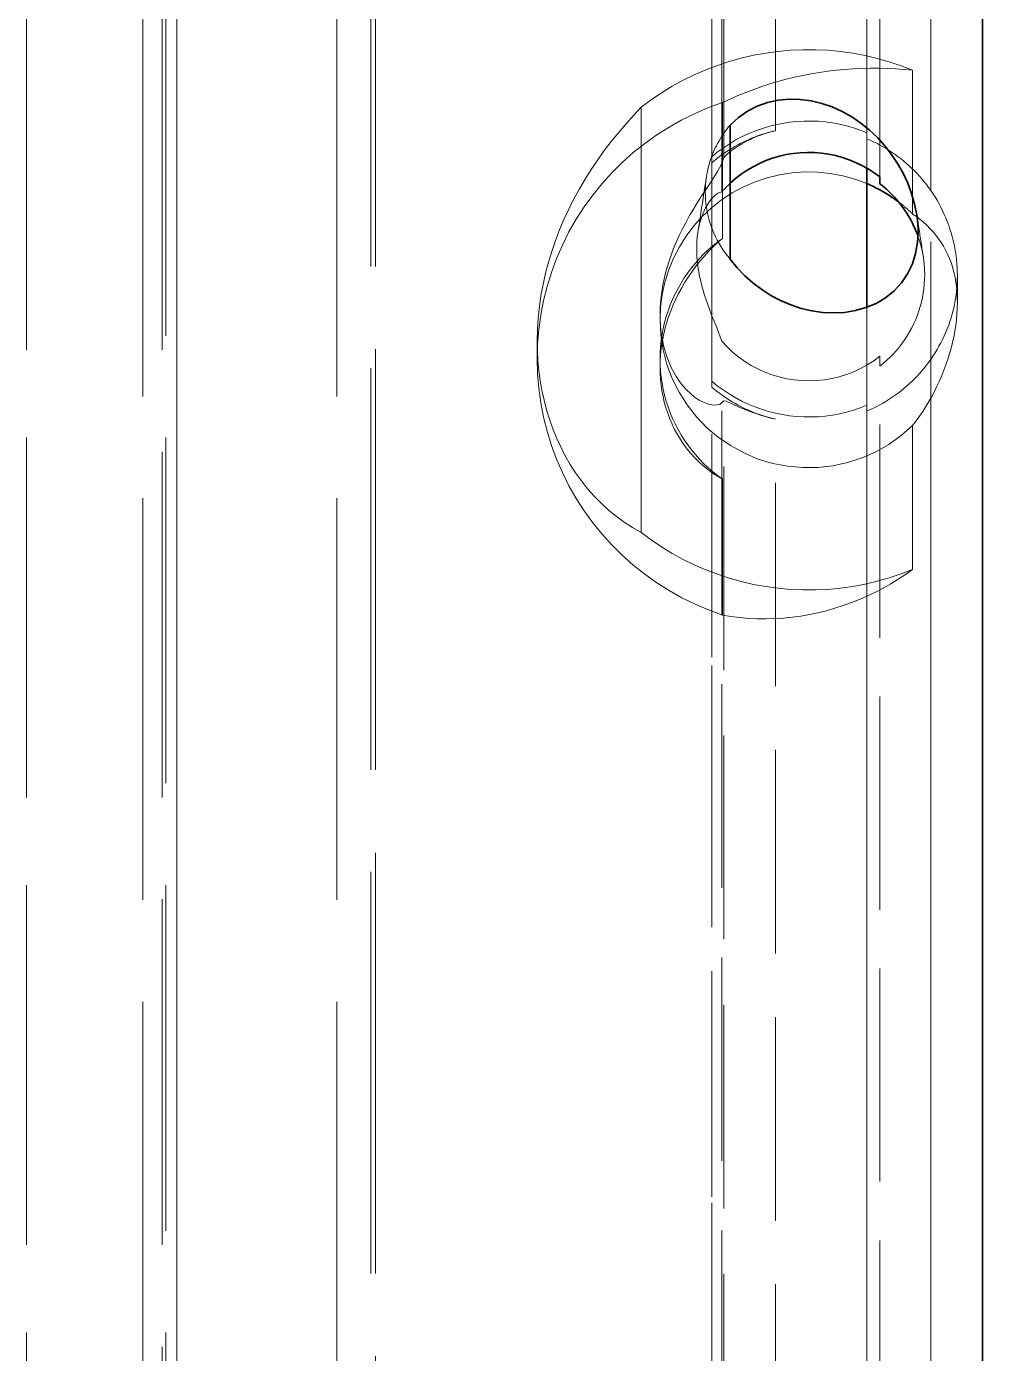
# Model space of a CAD drawing. Header units: millimetres. Extents: x 10 to 410, y 10 to 287.
# Drawn here: x 111.436 to 113.782, y 199.158 to 202.416 of the extents above; entities that cross this region are included whole.
import ezdxf

# ---------------------------------------------------------------- set-up
doc = ezdxf.new("R2010")
doc.units = ezdxf.units.MM
doc.linetypes.add('DASHED', pattern=[0.75, 0.5, -0.25])
doc.layers.add('HIDDEN', color=8, linetype='DASHED', lineweight=18)
doc.layers.add('VISIBLE', color=7, linetype='CONTINUOUS', lineweight=35)

msp = doc.modelspace()

# ---------------------------------------------------------------- linework, layer by layer
at = {"layer": 'HIDDEN'}
for points in [[(113.1468, 202.0934), (113.1468, 202.4238), (113.1468, 202.7543), (113.1468, 203.0848), (113.1468, 203.4152), (113.1468, 203.7457), (113.1468, 204.0762), (113.1468, 204.4066), (113.1468, 204.7371), (113.1468, 205.0676), (113.1468, 205.3981), (113.1468, 205.7285), (113.1468, 206.059), (113.1468, 206.3895), (113.1468, 206.7199), (113.1468, 207.0504), (113.1468, 207.3809), (113.1468, 207.7113), (113.1468, 208.0418), (113.1468, 208.3723), (113.1468, 208.7028), (113.1468, 209.0332), (113.1468, 209.3637), (113.1468, 209.6942)], [(113.6546, 202.0138), (113.6546, 202.3482), (113.6546, 202.6827), (113.6546, 203.0171), (113.6546, 203.3515), (113.6546, 203.6859), (113.6546, 204.0203), (113.6546, 204.3547), (113.6546, 204.6891), (113.6546, 205.0236), (113.6546, 205.358), (113.6546, 205.6924), (113.6546, 206.0268), (113.6546, 206.3612), (113.6546, 206.6956), (113.6546, 207.0301), (113.6546, 207.3645), (113.6546, 207.6989), (113.6546, 208.0333), (113.6546, 208.3677), (113.6546, 208.7021), (113.6546, 209.0366), (113.6546, 209.371), (113.6546, 209.7054)], [(113.6546, 174.9492), (113.6546, 176.4603), (113.6546, 177.9715), (113.6546, 179.4826), (113.6546, 180.9937), (113.6546, 182.5049), (113.6546, 184.016), (113.6546, 185.5272), (113.6546, 187.0383), (113.6546, 188.5494), (113.6546, 190.0606), (113.6546, 191.5717), (113.6546, 193.0829), (113.6546, 194.594), (113.6546, 196.1051), (113.6546, 197.6163), (113.6546, 199.1274), (113.6546, 200.6386), (113.6546, 202.1497), (113.6546, 203.6608), (113.6546, 205.172), (113.6546, 206.6831), (113.6546, 208.1942), (113.6546, 209.7054)], [(113.7815, 174.9604), (113.7815, 176.4706), (113.7815, 177.9807), (113.7815, 179.4908), (113.7815, 181.001), (113.7815, 182.5111), (113.7815, 184.0212), (113.7815, 185.5314), (113.7815, 187.0415), (113.7815, 188.5516), (113.7815, 190.0617), (113.7815, 191.5719), (113.7815, 193.082), (113.7815, 194.5921), (113.7815, 196.1023), (113.7815, 197.6124), (113.7815, 199.1225), (113.7815, 200.6326), (113.7815, 202.1428), (113.7815, 203.6529), (113.7815, 205.163), (113.7815, 206.6732), (113.7815, 208.1833), (113.7815, 209.6934)], [(113.1421, 202.01), (113.1421, 202.2562), (113.1421, 202.5023), (113.1421, 202.7485), (113.1421, 202.9947), (113.1421, 203.2408), (113.1421, 203.487), (113.1421, 203.7332), (113.1421, 203.9794), (113.1421, 204.2255), (113.1421, 204.4717), (113.1421, 204.7179), (113.1421, 204.964), (113.1421, 205.2102), (113.1421, 205.4564), (113.1421, 205.7026), (113.1421, 205.9487), (113.1421, 206.1949), (113.1421, 206.4411), (113.1421, 206.6872), (113.1421, 206.9334), (113.1421, 207.1796), (113.1421, 207.4258), (113.1421, 207.6719)], [(113.5297, 202.0467), (113.5297, 202.2912), (113.5297, 202.5358), (113.5297, 202.7804), (113.5297, 203.025), (113.5297, 203.2695), (113.5297, 203.5141), (113.5297, 203.7587), (113.5297, 204.0033), (113.5297, 204.2479), (113.5297, 204.4924), (113.5297, 204.737), (113.5297, 204.9816), (113.5297, 205.2262), (113.5297, 205.4707), (113.5297, 205.7153), (113.5297, 205.9599), (113.5297, 206.2045), (113.5297, 206.449), (113.5297, 206.6936), (113.5297, 206.9382), (113.5297, 207.1828), (113.5297, 207.4274), (113.5297, 207.6719)], [(113.5297, 202.0302), (113.5297, 202.2746), (113.5297, 202.519), (113.5297, 202.7635), (113.5297, 203.0079), (113.5297, 203.2523), (113.5297, 203.4967), (113.5297, 203.7411), (113.5297, 203.9855), (113.5297, 204.2299), (113.5297, 204.4743), (113.5297, 204.7187), (113.5297, 204.9631), (113.5297, 205.2075), (113.5297, 205.4519), (113.5297, 205.6963), (113.5297, 205.9408), (113.5297, 206.1852), (113.5297, 206.4296), (113.5297, 206.674), (113.5297, 206.9184), (113.5297, 207.1628), (113.5297, 207.4072), (113.5297, 207.6516)], [(113.1172, 177.1769), (113.1172, 178.4957), (113.1172, 179.8145), (113.1172, 181.1333), (113.1172, 182.4522), (113.1172, 183.771), (113.1172, 185.0898), (113.1172, 186.4086), (113.1172, 187.7274), (113.1172, 189.0462), (113.1172, 190.365), (113.1172, 191.6838), (113.1172, 193.0027), (113.1172, 194.3215), (113.1172, 195.6403), (113.1172, 196.9591), (113.1172, 198.2779), (113.1172, 199.5967), (113.1172, 200.9155), (113.1172, 202.2343), (113.1172, 203.5532), (113.1172, 204.872), (113.1172, 206.1908), (113.1172, 207.5096)], [(113.1172, 202.0817), (113.1172, 202.317), (113.1172, 202.5523), (113.1172, 202.7876), (113.1172, 203.0229), (113.1172, 203.2582), (113.1172, 203.4935), (113.1172, 203.7288), (113.1172, 203.9641), (113.1172, 204.1994), (113.1172, 204.4347), (113.1172, 204.67), (113.1172, 204.9053), (113.1172, 205.1406), (113.1172, 205.3759), (113.1172, 205.6112), (113.1172, 205.8465), (113.1172, 206.0818), (113.1172, 206.3171), (113.1172, 206.5524), (113.1172, 206.7877), (113.1172, 207.023), (113.1172, 207.2583), (113.1172, 207.4936)], [(113.2737, 202.1604), (113.2737, 202.3923), (113.2737, 202.6242), (113.2737, 202.8561), (113.2737, 203.088), (113.2737, 203.3198), (113.2737, 203.5517), (113.2737, 203.7836), (113.2737, 204.0155), (113.2737, 204.2473), (113.2737, 204.4792), (113.2737, 204.7111), (113.2737, 204.943), (113.2737, 205.1749), (113.2737, 205.4067), (113.2737, 205.6386), (113.2737, 205.8705), (113.2737, 206.1024), (113.2737, 206.3342), (113.2737, 206.5661), (113.2737, 206.798), (113.2737, 207.0299), (113.2737, 207.2618), (113.2737, 207.4936)], [(113.4979, 202.0683), (113.4979, 202.3049), (113.4979, 202.5414), (113.4979, 202.778), (113.4979, 203.0146), (113.4979, 203.2512), (113.4979, 203.4877), (113.4979, 203.7243), (113.4979, 203.9609), (113.4979, 204.1975), (113.4979, 204.4341), (113.4979, 204.6706), (113.4979, 204.9072), (113.4979, 205.1438), (113.4979, 205.3804), (113.4979, 205.617), (113.4979, 205.8535), (113.4979, 206.0901), (113.4979, 206.3267), (113.4979, 206.5633), (113.4979, 206.7999), (113.4979, 207.0364), (113.4979, 207.273), (113.4979, 207.5096)], [(113.4979, 202.1406), (113.4979, 202.3734), (113.4979, 202.6061), (113.4979, 202.8389), (113.4979, 203.0716), (113.4979, 203.3043), (113.4979, 203.5371), (113.4979, 203.7698), (113.4979, 204.0025), (113.4979, 204.2353), (113.4979, 204.468), (113.4979, 204.7008), (113.4979, 204.9335), (113.4979, 205.1662), (113.4979, 205.399), (113.4979, 205.6317), (113.4979, 205.8645), (113.4979, 206.0972), (113.4979, 206.3299), (113.4979, 206.5627), (113.4979, 206.7954), (113.4979, 207.0282), (113.4979, 207.2609), (113.4979, 207.4936)], [(112.2922, 176.396), (112.2922, 177.6323), (112.2922, 178.8687), (112.2922, 180.1051), (112.2922, 181.3415), (112.2922, 182.5779), (112.2922, 183.8143), (112.2922, 185.0507), (112.2922, 186.287), (112.2922, 187.5234), (112.2922, 188.7598), (112.2922, 189.9962), (112.2922, 191.2326), (112.2922, 192.469), (112.2922, 193.7054), (112.2922, 194.9418), (112.2922, 196.1781), (112.2922, 197.4145), (112.2922, 198.6509), (112.2922, 199.8873), (112.2922, 201.1237), (112.2922, 202.3601), (112.2922, 203.5965), (112.2922, 204.8328)], [(111.8042, 204.7864), (111.8042, 204.4997), (111.8042, 204.213), (111.8042, 203.9263), (111.8042, 203.6396), (111.8042, 203.3529), (111.8042, 203.0662), (111.8042, 202.7795), (111.8042, 202.4928), (111.8042, 202.2061), (111.8042, 201.9194), (111.8042, 201.6327), (111.8042, 201.346), (111.8042, 201.0593), (111.8042, 200.7726), (111.8042, 200.4859), (111.8042, 200.1992), (111.8042, 199.9125), (111.8042, 199.6258), (111.8042, 199.3391), (111.8042, 199.0524), (111.8042, 198.7657), (111.8042, 198.479), (111.8042, 198.1923)], [(112.2801, 176.3495), (112.2801, 177.5859), (112.2801, 178.8223), (112.2801, 180.0587), (112.2801, 181.295), (112.2801, 182.5314), (112.2801, 183.7678), (112.2801, 185.0042), (112.2801, 186.2406), (112.2801, 187.477), (112.2801, 188.7134), (112.2801, 189.9498), (112.2801, 191.1861), (112.2801, 192.4225), (112.2801, 193.6589), (112.2801, 194.8953), (112.2801, 196.1317), (112.2801, 197.3681), (112.2801, 198.6045), (112.2801, 199.8408), (112.2801, 201.0772), (112.2801, 202.3136), (112.2801, 203.55), (112.2801, 204.7864)], [(112.2922, 176.3495), (112.2922, 177.5859), (112.2922, 178.8223), (112.2922, 180.0587), (112.2922, 181.295), (112.2922, 182.5314), (112.2922, 183.7678), (112.2922, 185.0042), (112.2922, 186.2406), (112.2922, 187.477), (112.2922, 188.7134), (112.2922, 189.9498), (112.2922, 191.1861), (112.2922, 192.4225), (112.2922, 193.6589), (112.2922, 194.8953), (112.2922, 196.1317), (112.2922, 197.3681), (112.2922, 198.6045), (112.2922, 199.8408), (112.2922, 201.0772), (112.2922, 202.3136), (112.2922, 203.55), (112.2922, 204.7864)], [(111.7211, 176.0301), (111.7211, 177.2665), (111.7211, 178.5029), (111.7211, 179.7393), (111.7211, 180.9757), (111.7211, 182.2121), (111.7211, 183.4485), (111.7211, 184.6848), (111.7211, 185.9212), (111.7211, 187.1576), (111.7211, 188.394), (111.7211, 189.6304), (111.7211, 190.8668), (111.7211, 192.1032), (111.7211, 193.3396), (111.7211, 194.5759), (111.7211, 195.8123), (111.7211, 197.0487), (111.7211, 198.2851), (111.7211, 199.5215), (111.7211, 200.7579), (111.7211, 201.9943), (111.7211, 203.2306), (111.7211, 204.467)], [(112.197, 176.0301), (112.197, 177.2665), (112.197, 178.5029), (112.197, 179.7393), (112.197, 180.9757), (112.197, 182.2121), (112.197, 183.4485), (112.197, 184.6848), (112.197, 185.9212), (112.197, 187.1576), (112.197, 188.394), (112.197, 189.6304), (112.197, 190.8668), (112.197, 192.1032), (112.197, 193.3396), (112.197, 194.5759), (112.197, 195.8123), (112.197, 197.0487), (112.197, 198.2851), (112.197, 199.5215), (112.197, 200.7579), (112.197, 201.9943), (112.197, 203.2306), (112.197, 204.467)], [(111.4355, 177.8277), (111.4355, 178.9267), (111.4355, 180.0257), (111.4355, 181.1247), (111.4355, 182.2238), (111.4355, 183.3228), (111.4355, 184.4218), (111.4355, 185.5208), (111.4355, 186.6198), (111.4355, 187.7188), (111.4355, 188.8178), (111.4355, 189.9168), (111.4355, 191.0158), (111.4355, 192.1148), (111.4355, 193.2139), (111.4355, 194.3129), (111.4355, 195.4119), (111.4355, 196.5109), (111.4355, 197.6099), (111.4355, 198.7089), (111.4355, 199.8079), (111.4355, 200.9069), (111.4355, 202.0059), (111.4355, 203.105)], [(111.7777, 177.8277), (111.7777, 178.9267), (111.7777, 180.0257), (111.7777, 181.1247), (111.7777, 182.2238), (111.7777, 183.3228), (111.7777, 184.4218), (111.7777, 185.5208), (111.7777, 186.6198), (111.7777, 187.7188), (111.7777, 188.8178), (111.7777, 189.9168), (111.7777, 191.0158), (111.7777, 192.1148), (111.7777, 193.2139), (111.7777, 194.3129), (111.7777, 195.4119), (111.7777, 196.5109), (111.7777, 197.6099), (111.7777, 198.7089), (111.7777, 199.8079), (111.7777, 200.9069), (111.7777, 202.0059), (111.7777, 203.105)], [(111.4355, 177.7929), (111.4355, 178.8919), (111.4355, 179.9909), (111.4355, 181.0899), (111.4355, 182.1889), (111.4355, 183.2879), (111.4355, 184.3869), (111.4355, 185.4859), (111.4355, 186.585), (111.4355, 187.684), (111.4355, 188.783), (111.4355, 189.882), (111.4355, 190.981), (111.4355, 192.08), (111.4355, 193.179), (111.4355, 194.278), (111.4355, 195.377), (111.4355, 196.476), (111.4355, 197.5751), (111.4355, 198.6741), (111.4355, 199.7731), (111.4355, 200.8721), (111.4355, 201.9711), (111.4355, 203.0701)], [(111.7687, 177.7929), (111.7687, 178.8919), (111.7687, 179.9909), (111.7687, 181.0899), (111.7687, 182.1889), (111.7687, 183.2879), (111.7687, 184.3869), (111.7687, 185.4859), (111.7687, 186.585), (111.7687, 187.684), (111.7687, 188.783), (111.7687, 189.882), (111.7687, 190.981), (111.7687, 192.08), (111.7687, 193.179), (111.7687, 194.278), (111.7687, 195.377), (111.7687, 196.476), (111.7687, 197.5751), (111.7687, 198.6741), (111.7687, 199.7731), (111.7687, 200.8721), (111.7687, 201.9711), (111.7687, 203.0701)], [(112.944, 202.218), (112.9685, 202.2363), (112.9939, 202.2535), (113.0201, 202.2694), (113.0469, 202.2842), (113.0744, 202.2977), (113.1025, 202.3099), (113.1311, 202.3208), (113.1602, 202.3304), (113.1897, 202.3387), (113.2196, 202.3456), (113.2497, 202.3511), (113.2801, 202.3552), (113.3106, 202.358), (113.3412, 202.3593), (113.3718, 202.3592), (113.4024, 202.3578), (113.4329, 202.3549), (113.4633, 202.3507), (113.4934, 202.345), (113.5232, 202.338), (113.5527, 202.3296), (113.5817, 202.3199), (113.6103, 202.3089)], [(113.1433, 202.2292), (113.1622, 202.238), (113.1813, 202.2464), (113.2006, 202.2543), (113.2201, 202.2617), (113.2398, 202.2686), (113.2596, 202.2751), (113.2796, 202.2811), (113.2998, 202.2865), (113.32, 202.2915), (113.3404, 202.296), (113.3609, 202.3), (113.3815, 202.3035), (113.4021, 202.3065), (113.4228, 202.3089), (113.4436, 202.3109), (113.4644, 202.3124), (113.4853, 202.3133), (113.5061, 202.3138), (113.527, 202.3137), (113.5479, 202.3132), (113.5687, 202.3122), (113.5895, 202.3108), (113.6103, 202.3089)], [(113.6103, 201.9557), (113.6103, 201.971), (113.6103, 201.9864), (113.6103, 202.0017), (113.6103, 202.0171), (113.6103, 202.0325), (113.6103, 202.0478), (113.6103, 202.0632), (113.6103, 202.0785), (113.6103, 202.0939), (113.6103, 202.1092), (113.6103, 202.1246), (113.6103, 202.14), (113.6103, 202.1553), (113.6103, 202.1707), (113.6103, 202.186), (113.6103, 202.2014), (113.6103, 202.2167), (113.6103, 202.2321), (113.6103, 202.2475), (113.6103, 202.2628), (113.6103, 202.2782), (113.6103, 202.2935), (113.6103, 202.3089)], [(112.6888, 201.6001), (112.6898, 201.6361), (112.6928, 201.672), (112.6977, 201.7077), (112.7045, 201.7431), (112.7132, 201.778), (112.7239, 201.8125), (112.7364, 201.8463), (112.7507, 201.8793), (112.7668, 201.9116), (112.7846, 201.9429), (112.8041, 201.9732), (112.8253, 202.0024), (112.8479, 202.0304), (112.8721, 202.0571), (112.8977, 202.0825), (112.9246, 202.1065), (112.9527, 202.129), (112.9821, 202.1499), (113.0125, 202.1692), (113.0439, 202.1868), (113.0763, 202.2027), (113.1094, 202.2169), (113.1433, 202.2292)], [(112.6888, 201.6439), (112.6894, 201.6719), (112.6912, 201.6998), (112.6941, 201.7277), (112.6981, 201.7554), (112.7031, 201.7829), (112.7092, 201.8103), (112.7164, 201.8373), (112.7245, 201.8641), (112.7336, 201.8906), (112.7436, 201.9168), (112.7545, 201.9426), (112.7663, 201.968), (112.7789, 201.9929), (112.7924, 202.0175), (112.8066, 202.0417), (112.8215, 202.0653), (112.8372, 202.0886), (112.8535, 202.1113), (112.8704, 202.1336), (112.888, 202.1554), (112.9061, 202.1767), (112.9248, 202.1976), (112.944, 202.218)], [(112.944, 201.1738), (112.944, 201.2192), (112.944, 201.2646), (112.944, 201.31), (112.944, 201.3554), (112.944, 201.4008), (112.944, 201.4462), (112.944, 201.4916), (112.944, 201.537), (112.944, 201.5824), (112.944, 201.6278), (112.944, 201.6732), (112.944, 201.7186), (112.944, 201.764), (112.944, 201.8094), (112.944, 201.8548), (112.944, 201.9002), (112.944, 201.9456), (112.944, 201.991), (112.944, 202.0364), (112.944, 202.0818), (112.944, 202.1272), (112.944, 202.1726), (112.944, 202.218)], [(113.1433, 201.8959), (113.1433, 201.9104), (113.1433, 201.9249), (113.1433, 201.9394), (113.1433, 201.9539), (113.1433, 201.9684), (113.1433, 201.9829), (113.1433, 201.9974), (113.1433, 202.0118), (113.1433, 202.0263), (113.1433, 202.0408), (113.1433, 202.0553), (113.1433, 202.0698), (113.1433, 202.0843), (113.1433, 202.0988), (113.1433, 202.1133), (113.1433, 202.1278), (113.1433, 202.1423), (113.1433, 202.1567), (113.1433, 202.1712), (113.1433, 202.1857), (113.1433, 202.2002), (113.1433, 202.2147), (113.1433, 202.2292)], [(113.1172, 202.0962), (113.1308, 202.1074), (113.145, 202.1178), (113.1597, 202.1276), (113.1749, 202.1367), (113.1904, 202.145), (113.2064, 202.1525), (113.2226, 202.1593), (113.2392, 202.1653), (113.2561, 202.1705), (113.2732, 202.1748), (113.2905, 202.1784), (113.3079, 202.1811), (113.3254, 202.1829), (113.3431, 202.1839), (113.3607, 202.1841), (113.3783, 202.1834), (113.3959, 202.1819), (113.4134, 202.1795), (113.4307, 202.1763), (113.4479, 202.1722), (113.4648, 202.1673), (113.4815, 202.1616), (113.4979, 202.1552)], [(113.1042, 202.0477), (113.1052, 202.0537), (113.1064, 202.0598), (113.1077, 202.0658), (113.1091, 202.0717), (113.1107, 202.0777), (113.1124, 202.0836), (113.1143, 202.0894), (113.1163, 202.0952), (113.1185, 202.101), (113.1208, 202.1067), (113.1232, 202.1123), (113.1258, 202.1179), (113.1285, 202.1234), (113.1314, 202.1288), (113.1344, 202.1342), (113.1375, 202.1395), (113.1407, 202.1447), (113.144, 202.1499), (113.1475, 202.1549), (113.1511, 202.1599), (113.1549, 202.1648), (113.1587, 202.1696), (113.1627, 202.1743)], [(113.1172, 202.0817), (113.1231, 202.0866), (113.1291, 202.0915), (113.1352, 202.0962), (113.1414, 202.1007), (113.1477, 202.1051), (113.154, 202.1094), (113.1605, 202.1136), (113.1671, 202.1176), (113.1737, 202.1215), (113.1804, 202.1252), (113.1872, 202.1288), (113.1941, 202.1323), (113.201, 202.1356), (113.208, 202.1388), (113.2151, 202.1418), (113.2223, 202.1447), (113.2295, 202.1474), (113.2367, 202.1499), (113.244, 202.1523), (113.2514, 202.1546), (113.2588, 202.1567), (113.2662, 202.1587), (113.2737, 202.1604)], [(113.2737, 202.1604), (113.2675, 202.159), (113.2614, 202.1574), (113.2553, 202.1556), (113.2493, 202.1538), (113.2433, 202.1518), (113.2373, 202.1496), (113.2314, 202.1474), (113.2255, 202.145), (113.2197, 202.1425), (113.2139, 202.1399), (113.2082, 202.1372), (113.2025, 202.1343), (113.197, 202.1313), (113.1914, 202.1282), (113.186, 202.125), (113.1806, 202.1216), (113.1753, 202.1181), (113.1701, 202.1145), (113.165, 202.1108), (113.16, 202.1069), (113.1552, 202.1028), (113.1506, 202.0984), (113.1468, 202.0934)], [(113.4979, 202.1552), (113.4979, 202.1545), (113.4979, 202.1539), (113.4979, 202.1533), (113.4979, 202.1526), (113.4979, 202.152), (113.4979, 202.1514), (113.4979, 202.1507), (113.4979, 202.1501), (113.4979, 202.1495), (113.4979, 202.1488), (113.4979, 202.1482), (113.4979, 202.1476), (113.4979, 202.1469), (113.4979, 202.1463), (113.4979, 202.1457), (113.4979, 202.1451), (113.4979, 202.1444), (113.4979, 202.1438), (113.4979, 202.1432), (113.4979, 202.1425), (113.4979, 202.1419), (113.4979, 202.1413), (113.4979, 202.1406)], [(113.4979, 201.4864), (113.4979, 201.5155), (113.4979, 201.5445), (113.4979, 201.5736), (113.4979, 201.6027), (113.4979, 201.6318), (113.4979, 201.6608), (113.4979, 201.6899), (113.4979, 201.719), (113.4979, 201.7481), (113.4979, 201.7772), (113.4979, 201.8062), (113.4979, 201.8353), (113.4979, 201.8644), (113.4979, 201.8935), (113.4979, 201.9225), (113.4979, 201.9516), (113.4979, 201.9807), (113.4979, 202.0098), (113.4979, 202.0388), (113.4979, 202.0679), (113.4979, 202.097), (113.4979, 202.1261), (113.4979, 202.1552)], [(113.4979, 202.1406), (113.5061, 202.1371), (113.5141, 202.1333), (113.5221, 202.1294), (113.5299, 202.1252), (113.5377, 202.1209), (113.5453, 202.1164), (113.5528, 202.1117), (113.5603, 202.1068), (113.5676, 202.1017), (113.5747, 202.0965), (113.5818, 202.091), (113.5887, 202.0855), (113.5954, 202.0797), (113.6021, 202.0738), (113.6085, 202.0677), (113.6149, 202.0615), (113.621, 202.0551), (113.6271, 202.0486), (113.6329, 202.0419), (113.6386, 202.0351), (113.6441, 202.0281), (113.6495, 202.021), (113.6546, 202.0138)], [(112.9903, 201.7088), (112.9907, 201.7272), (112.9921, 201.7454), (112.9943, 201.7636), (112.9972, 201.7817), (113.001, 201.7996), (113.0055, 201.8174), (113.0107, 201.835), (113.0165, 201.8523), (113.0229, 201.8695), (113.0299, 201.8864), (113.0375, 201.9031), (113.0455, 201.9196), (113.054, 201.9358), (113.0629, 201.9518), (113.0722, 201.9676), (113.0818, 201.9832), (113.0916, 201.9987), (113.1016, 202.014), (113.1117, 202.0293), (113.1216, 202.0447), (113.1312, 202.0603), (113.14, 202.0764), (113.1468, 202.0934)], [(113.1172, 202.0962), (113.1172, 202.0956), (113.1172, 202.095), (113.1172, 202.0943), (113.1172, 202.0937), (113.1172, 202.0931), (113.1172, 202.0924), (113.1172, 202.0918), (113.1172, 202.0912), (113.1172, 202.0905), (113.1172, 202.0899), (113.1172, 202.0893), (113.1172, 202.0886), (113.1172, 202.088), (113.1172, 202.0874), (113.1172, 202.0868), (113.1172, 202.0861), (113.1172, 202.0855), (113.1172, 202.0849), (113.1172, 202.0842), (113.1172, 202.0836), (113.1172, 202.083), (113.1172, 202.0823), (113.1172, 202.0817)], [(113.1172, 201.5453), (113.1172, 201.5693), (113.1172, 201.5932), (113.1172, 201.6172), (113.1172, 201.6411), (113.1172, 201.6651), (113.1172, 201.689), (113.1172, 201.713), (113.1172, 201.7369), (113.1172, 201.7609), (113.1172, 201.7848), (113.1172, 201.8088), (113.1172, 201.8327), (113.1172, 201.8567), (113.1172, 201.8806), (113.1172, 201.9046), (113.1172, 201.9286), (113.1172, 201.9525), (113.1172, 201.9765), (113.1172, 202.0004), (113.1172, 202.0244), (113.1172, 202.0483), (113.1172, 202.0723), (113.1172, 202.0962)], [(112.9903, 201.6959), (112.9916, 201.7271), (112.9956, 201.7581), (113.0023, 201.7886), (113.0116, 201.8184), (113.0235, 201.8473), (113.0377, 201.8751), (113.0543, 201.9016), (113.0731, 201.9265), (113.094, 201.9497), (113.1168, 201.9711), (113.1414, 201.9904), (113.1675, 202.0075), (113.195, 202.0224), (113.2236, 202.0349), (113.2532, 202.0448), (113.2836, 202.0522), (113.3144, 202.057), (113.3456, 202.0592), (113.3768, 202.0586), (113.4079, 202.0555), (113.4386, 202.0497), (113.4687, 202.0413), (113.4979, 202.0303)], [(113.1042, 202.0477), (113.1033, 202.0417), (113.1024, 202.0358), (113.1015, 202.0298), (113.1006, 202.0238), (113.0996, 202.0179), (113.0987, 202.0119), (113.0978, 202.006), (113.0969, 202), (113.096, 201.9941), (113.0951, 201.9881), (113.0942, 201.9822), (113.0932, 201.9762), (113.0923, 201.9703), (113.0914, 201.9643), (113.0905, 201.9584), (113.0896, 201.9524), (113.0887, 201.9464), (113.0878, 201.9405), (113.0868, 201.9345), (113.0859, 201.9286), (113.085, 201.9226), (113.0841, 201.9167), (113.0832, 201.9107)], [(113.1627, 201.8447), (113.1566, 201.852), (113.1508, 201.8595), (113.1453, 201.8672), (113.1401, 201.8751), (113.1352, 201.8832), (113.1306, 201.8915), (113.1264, 201.9), (113.1224, 201.9086), (113.1188, 201.9173), (113.1155, 201.9262), (113.1125, 201.9352), (113.1099, 201.9443), (113.1076, 201.9535), (113.1057, 201.9628), (113.1041, 201.9721), (113.1029, 201.9815), (113.102, 201.991), (113.1015, 202.0004), (113.1013, 202.0099), (113.1015, 202.0194), (113.102, 202.0288), (113.103, 202.0383), (113.1042, 202.0477)], [(113.1421, 202.01), (113.143, 202.011), (113.1438, 202.0119), (113.1447, 202.0129), (113.1455, 202.0138), (113.1464, 202.0148), (113.1473, 202.0157), (113.1481, 202.0167), (113.149, 202.0176), (113.1499, 202.0186), (113.1508, 202.0195), (113.1517, 202.0204), (113.1526, 202.0214), (113.1535, 202.0223), (113.1544, 202.0232), (113.1553, 202.0241), (113.1562, 202.025), (113.1571, 202.0259), (113.158, 202.0268), (113.1589, 202.0277), (113.1599, 202.0286), (113.1608, 202.0295), (113.1617, 202.0304), (113.1627, 202.0313)], [(113.1421, 202.01), (113.137, 202.0089), (113.1323, 202.0066), (113.1279, 202.0037), (113.1239, 202.0003), (113.1201, 201.9966), (113.1166, 201.9927), (113.1133, 201.9886), (113.1102, 201.9843), (113.1073, 201.9799), (113.1046, 201.9754), (113.1021, 201.9708), (113.0997, 201.966), (113.0975, 201.9613), (113.0955, 201.9564), (113.0936, 201.9515), (113.0918, 201.9465), (113.0902, 201.9415), (113.0887, 201.9365), (113.0873, 201.9314), (113.0861, 201.9262), (113.085, 201.9211), (113.0841, 201.9159), (113.0832, 201.9107)], [(113.6546, 202.0138), (113.6601, 202.0058), (113.6653, 201.9977), (113.6703, 201.9894), (113.675, 201.9809), (113.6796, 201.9724), (113.6839, 201.9637), (113.6879, 201.9549), (113.6917, 201.946), (113.6953, 201.9371), (113.6987, 201.928), (113.7018, 201.9188), (113.7047, 201.9096), (113.7073, 201.9003), (113.7097, 201.8909), (113.7119, 201.8815), (113.7138, 201.872), (113.7154, 201.8624), (113.7168, 201.8529), (113.718, 201.8433), (113.7189, 201.8336), (113.7195, 201.824), (113.7199, 201.8143), (113.72, 201.8046)], [(113.5759, 201.9852), (113.5775, 201.9841), (113.579, 201.9829), (113.5806, 201.9816), (113.5822, 201.9804), (113.5837, 201.9792), (113.5852, 201.978), (113.5868, 201.9767), (113.5883, 201.9755), (113.5898, 201.9742), (113.5913, 201.9729), (113.5928, 201.9716), (113.5943, 201.9704), (113.5958, 201.9691), (113.5973, 201.9678), (113.5988, 201.9664), (113.6002, 201.9651), (113.6017, 201.9638), (113.6032, 201.9625), (113.6046, 201.9611), (113.606, 201.9598), (113.6075, 201.9584), (113.6089, 201.9571), (113.6103, 201.9557)], [(113.6103, 201.9557), (113.6194, 201.9494), (113.6282, 201.9427), (113.6367, 201.9357), (113.6448, 201.9283), (113.6527, 201.9205), (113.6601, 201.9124), (113.6672, 201.9039), (113.6738, 201.8951), (113.6801, 201.886), (113.6859, 201.8766), (113.6912, 201.867), (113.6961, 201.8571), (113.7004, 201.8469), (113.7044, 201.8366), (113.7078, 201.8261), (113.7108, 201.8155), (113.7134, 201.8048), (113.7155, 201.794), (113.7172, 201.7831), (113.7185, 201.7721), (113.7194, 201.7611), (113.7199, 201.7501), (113.72, 201.7391)], [(113.6205, 201.9538), (113.6212, 201.9492), (113.6219, 201.9447), (113.6226, 201.9401), (113.6233, 201.9356), (113.624, 201.931), (113.6247, 201.9265), (113.6254, 201.9219), (113.6261, 201.9174), (113.6268, 201.9128), (113.6275, 201.9083), (113.6282, 201.9037), (113.6289, 201.8992), (113.6296, 201.8946), (113.6303, 201.8901), (113.631, 201.8855), (113.6317, 201.881), (113.6324, 201.8764), (113.6331, 201.8719), (113.6338, 201.8673), (113.6345, 201.8628), (113.6352, 201.8582), (113.6359, 201.8537), (113.6366, 201.8491)], [(112.9903, 201.579), (112.9906, 201.5948), (112.9916, 201.6105), (112.9933, 201.6262), (112.9956, 201.6418), (112.9986, 201.6573), (113.0022, 201.6727), (113.0064, 201.6879), (113.0112, 201.7029), (113.0165, 201.7178), (113.0224, 201.7324), (113.0289, 201.7468), (113.0359, 201.7609), (113.0434, 201.7748), (113.0514, 201.7884), (113.0599, 201.8017), (113.0688, 201.8147), (113.0782, 201.8274), (113.0881, 201.8397), (113.0983, 201.8517), (113.109, 201.8633), (113.12, 201.8746), (113.1315, 201.8854), (113.1433, 201.8959)], [(112.9903, 201.6001), (112.9906, 201.6151), (112.9915, 201.6301), (112.9931, 201.6451), (112.9953, 201.66), (112.9981, 201.6748), (113.0015, 201.6894), (113.0055, 201.7039), (113.0101, 201.7182), (113.0153, 201.7324), (113.0211, 201.7462), (113.0274, 201.7599), (113.0344, 201.7732), (113.0418, 201.7863), (113.0498, 201.799), (113.0583, 201.8114), (113.0674, 201.8235), (113.0769, 201.8351), (113.0869, 201.8464), (113.0973, 201.8572), (113.1082, 201.8676), (113.1195, 201.8775), (113.1312, 201.887), (113.1433, 201.8959)], [(113.0832, 201.9107), (113.0817, 201.8987), (113.0807, 201.8867), (113.0803, 201.8747), (113.0804, 201.8626), (113.0809, 201.8505), (113.0819, 201.8385), (113.0834, 201.8265), (113.0852, 201.8146), (113.0875, 201.8027), (113.09, 201.791), (113.0929, 201.7792), (113.0961, 201.7676), (113.0996, 201.7561), (113.1034, 201.7446), (113.1073, 201.7332), (113.1115, 201.7219), (113.1158, 201.7106), (113.1202, 201.6994), (113.1247, 201.6882), (113.1293, 201.677), (113.1338, 201.6658), (113.1381, 201.6545), (113.1421, 201.6432)], [(113.6235, 201.901), (113.6242, 201.8988), (113.625, 201.8966), (113.6257, 201.8944), (113.6265, 201.8922), (113.6272, 201.8899), (113.6278, 201.8877), (113.6285, 201.8855), (113.6291, 201.8832), (113.6298, 201.881), (113.6304, 201.8787), (113.631, 201.8765), (113.6315, 201.8742), (113.6321, 201.872), (113.6326, 201.8697), (113.6331, 201.8674), (113.6336, 201.8652), (113.6341, 201.8629), (113.6346, 201.8606), (113.635, 201.8583), (113.6354, 201.856), (113.6358, 201.8537), (113.6362, 201.8514), (113.6366, 201.8491)], [(113.6366, 201.8491), (113.6368, 201.8473), (113.6371, 201.8454), (113.6374, 201.8436), (113.6376, 201.8417), (113.6378, 201.8399), (113.638, 201.838), (113.6383, 201.8361), (113.6384, 201.8343), (113.6386, 201.8324), (113.6388, 201.8305), (113.6389, 201.8287), (113.6391, 201.8268), (113.6392, 201.8249), (113.6393, 201.8231), (113.6394, 201.8212), (113.6395, 201.8193), (113.6396, 201.8175), (113.6397, 201.8156), (113.6397, 201.8137), (113.6398, 201.8119), (113.6398, 201.81), (113.6398, 201.8081), (113.6398, 201.8063)], [(113.6398, 201.8063), (113.6396, 201.795), (113.6389, 201.7838), (113.6378, 201.7726), (113.6363, 201.7615), (113.6343, 201.7504), (113.6318, 201.7395), (113.6289, 201.7286), (113.6256, 201.7178), (113.6219, 201.7072), (113.6178, 201.6968), (113.6132, 201.6865), (113.6082, 201.6764), (113.6029, 201.6666), (113.5971, 201.6569), (113.591, 201.6475), (113.5845, 201.6383), (113.5777, 201.6294), (113.5705, 201.6208), (113.5629, 201.6124), (113.5551, 201.6044), (113.5469, 201.5967), (113.5384, 201.5893), (113.5297, 201.5823)], [(113.72, 201.8046), (113.7199, 201.795), (113.7195, 201.7855), (113.7189, 201.776), (113.718, 201.7665), (113.7169, 201.757), (113.7155, 201.7476), (113.7138, 201.7382), (113.7119, 201.7288), (113.7098, 201.7195), (113.7074, 201.7103), (113.7047, 201.7011), (113.7018, 201.692), (113.6987, 201.683), (113.6953, 201.6741), (113.6917, 201.6653), (113.6878, 201.6566), (113.6837, 201.6479), (113.6794, 201.6394), (113.6749, 201.631), (113.6701, 201.6227), (113.6652, 201.6146), (113.66, 201.6066), (113.6546, 201.5987)], [(113.72, 201.8046), (113.72, 201.8046), (113.72, 201.8046), (113.72, 201.8046), (113.72, 201.8046), (113.72, 201.8046), (113.72, 201.8046), (113.72, 201.8046), (113.72, 201.8046), (113.72, 201.8046), (113.72, 201.8046), (113.72, 201.8046), (113.72, 201.8046), (113.72, 201.8046), (113.72, 201.8046), (113.72, 201.8046), (113.72, 201.8046), (113.72, 201.8046), (113.72, 201.8046), (113.72, 201.8046), (113.72, 201.8046), (113.72, 201.8046), (113.72, 201.8046), (113.72, 201.8046)], [(113.72, 201.8046), (113.72, 201.8017), (113.72, 201.7989), (113.72, 201.796), (113.72, 201.7932), (113.72, 201.7903), (113.72, 201.7875), (113.72, 201.7846), (113.72, 201.7818), (113.72, 201.7789), (113.72, 201.7761), (113.72, 201.7732), (113.72, 201.7704), (113.72, 201.7675), (113.72, 201.7647), (113.72, 201.7618), (113.72, 201.759), (113.72, 201.7561), (113.72, 201.7533), (113.72, 201.7504), (113.72, 201.7476), (113.72, 201.7447), (113.72, 201.7419), (113.72, 201.739)], [(113.72, 201.8046), (113.72, 201.8018), (113.72, 201.7989), (113.72, 201.7961), (113.72, 201.7932), (113.72, 201.7904), (113.72, 201.7875), (113.72, 201.7847), (113.72, 201.7818), (113.72, 201.779), (113.72, 201.7761), (113.72, 201.7733), (113.72, 201.7704), (113.72, 201.7676), (113.72, 201.7647), (113.72, 201.7619), (113.72, 201.759), (113.72, 201.7562), (113.72, 201.7533), (113.72, 201.7505), (113.72, 201.7476), (113.72, 201.7448), (113.72, 201.7419), (113.72, 201.7391)], [(113.4979, 186.27), (113.4979, 186.942), (113.4979, 187.6141), (113.4979, 188.2861), (113.4979, 188.9581), (113.4979, 189.6301), (113.4979, 190.3022), (113.4979, 190.9742), (113.4979, 191.6462), (113.4979, 192.3182), (113.4979, 192.9903), (113.4979, 193.6623), (113.4979, 194.3343), (113.4979, 195.0064), (113.4979, 195.6784), (113.4979, 196.3504), (113.4979, 197.0224), (113.4979, 197.6945), (113.4979, 198.3665), (113.4979, 199.0385), (113.4979, 199.7106), (113.4979, 200.3826), (113.4979, 201.0546), (113.4979, 201.7266)], [(113.72, 201.739), (113.7198, 201.7248), (113.719, 201.7106), (113.7177, 201.6964), (113.7159, 201.6822), (113.7137, 201.6682), (113.711, 201.6542), (113.708, 201.6403), (113.7045, 201.6264), (113.7007, 201.6127), (113.6965, 201.5991), (113.6919, 201.5856), (113.6869, 201.5722), (113.6816, 201.559), (113.676, 201.5459), (113.67, 201.533), (113.6637, 201.5202), (113.6571, 201.5076), (113.6501, 201.4952), (113.6428, 201.483), (113.6351, 201.471), (113.6272, 201.4591), (113.6189, 201.4475), (113.6103, 201.4362)], [(113.72, 201.7391), (113.72, 201.7391), (113.72, 201.7391), (113.72, 201.7391), (113.72, 201.7391), (113.72, 201.7391), (113.72, 201.7391), (113.72, 201.7391), (113.72, 201.7391), (113.72, 201.7391), (113.72, 201.7391), (113.72, 201.7391), (113.72, 201.739), (113.72, 201.739), (113.72, 201.739), (113.72, 201.739), (113.72, 201.739), (113.72, 201.739), (113.72, 201.739), (113.72, 201.739), (113.72, 201.739), (113.72, 201.739), (113.72, 201.739), (113.72, 201.739)], [(113.1468, 201.4967), (113.1371, 201.4881), (113.1239, 201.4862), (113.1108, 201.4883), (113.0982, 201.4928), (113.0863, 201.499), (113.0752, 201.5064), (113.0649, 201.5148), (113.0552, 201.5241), (113.0463, 201.5341), (113.0382, 201.5447), (113.0307, 201.5557), (113.0239, 201.5673), (113.0178, 201.5791), (113.0123, 201.5913), (113.0075, 201.6038), (113.0033, 201.6165), (112.9998, 201.6294), (112.9968, 201.6424), (112.9944, 201.6556), (112.9926, 201.6688), (112.9913, 201.6821), (112.9905, 201.6955), (112.9903, 201.7088)], [(112.9903, 201.7088), (112.9903, 201.7083), (112.9903, 201.7077), (112.9903, 201.7072), (112.9903, 201.7066), (112.9903, 201.706), (112.9903, 201.7055), (112.9903, 201.7049), (112.9903, 201.7043), (112.9903, 201.7038), (112.9903, 201.7032), (112.9903, 201.7026), (112.9903, 201.7021), (112.9903, 201.7015), (112.9903, 201.701), (112.9903, 201.7004), (112.9903, 201.6998), (112.9903, 201.6993), (112.9903, 201.6987), (112.9903, 201.6981), (112.9903, 201.6976), (112.9903, 201.697), (112.9903, 201.6965), (112.9903, 201.6959)], [(113.6103, 201.4362), (113.5824, 201.4117), (113.5522, 201.3901), (113.5199, 201.3717), (113.486, 201.3567), (113.4507, 201.3452), (113.4144, 201.3374), (113.3775, 201.3332), (113.3404, 201.3329), (113.3034, 201.3362), (113.267, 201.3433), (113.2314, 201.3541), (113.1972, 201.3684), (113.1645, 201.3861), (113.1339, 201.407), (113.1055, 201.431), (113.0797, 201.4577), (113.0567, 201.4868), (113.0369, 201.5182), (113.0203, 201.5515), (113.0073, 201.5862), (112.9979, 201.6221), (112.9922, 201.6588), (112.9903, 201.6959)], [(112.944, 201.1738), (112.9227, 201.1858), (112.9021, 201.199), (112.8824, 201.2134), (112.8635, 201.2289), (112.8456, 201.2455), (112.8285, 201.263), (112.8124, 201.2813), (112.7973, 201.3005), (112.7831, 201.3204), (112.7699, 201.3409), (112.7577, 201.3621), (112.7465, 201.3838), (112.7363, 201.406), (112.7272, 201.4286), (112.719, 201.4517), (112.7118, 201.475), (112.7057, 201.4986), (112.7005, 201.5225), (112.6962, 201.5466), (112.693, 201.5708), (112.6907, 201.5951), (112.6893, 201.6195), (112.6888, 201.6439)], [(112.6888, 201.6439), (112.6888, 201.642), (112.6888, 201.6401), (112.6888, 201.6382), (112.6888, 201.6363), (112.6888, 201.6344), (112.6888, 201.6325), (112.6888, 201.6306), (112.6888, 201.6287), (112.6888, 201.6267), (112.6888, 201.6248), (112.6888, 201.6229), (112.6888, 201.621), (112.6888, 201.6191), (112.6888, 201.6172), (112.6888, 201.6153), (112.6888, 201.6134), (112.6888, 201.6115), (112.6888, 201.6096), (112.6888, 201.6077), (112.6888, 201.6058), (112.6888, 201.6039), (112.6888, 201.602), (112.6888, 201.6001)], [(113.5297, 201.6065), (113.5146, 201.5954), (113.4989, 201.5854), (113.4825, 201.5765), (113.4656, 201.5686), (113.4481, 201.5619), (113.4303, 201.5563), (113.4122, 201.552), (113.3938, 201.5488), (113.3752, 201.5469), (113.3565, 201.5462), (113.3379, 201.5467), (113.3193, 201.5484), (113.3009, 201.5514), (113.2827, 201.5556), (113.2648, 201.561), (113.2473, 201.5675), (113.2303, 201.5752), (113.2138, 201.584), (113.198, 201.5939), (113.1828, 201.6048), (113.1684, 201.6167), (113.1548, 201.6295), (113.1421, 201.6432)], [(113.1421, 186.2117), (113.1421, 186.8826), (113.1421, 187.5536), (113.1421, 188.2245), (113.1421, 188.8954), (113.1421, 189.5664), (113.1421, 190.2373), (113.1421, 190.9082), (113.1421, 191.5792), (113.1421, 192.2501), (113.1421, 192.921), (113.1421, 193.592), (113.1421, 194.2629), (113.1421, 194.9338), (113.1421, 195.6048), (113.1421, 196.2757), (113.1421, 196.9466), (113.1421, 197.6176), (113.1421, 198.2885), (113.1421, 198.9594), (113.1421, 199.6304), (113.1421, 200.3013), (113.1421, 200.9722), (113.1421, 201.6432)], [(113.1433, 200.971), (113.1094, 200.9834), (113.0763, 200.9975), (113.0439, 201.0134), (113.0125, 201.031), (112.9821, 201.0503), (112.9528, 201.0713), (112.9246, 201.0937), (112.8977, 201.1177), (112.8721, 201.1431), (112.848, 201.1698), (112.8253, 201.1978), (112.8042, 201.227), (112.7847, 201.2573), (112.7668, 201.2886), (112.7507, 201.3208), (112.7364, 201.3539), (112.7239, 201.3877), (112.7133, 201.4221), (112.7045, 201.4571), (112.6977, 201.4924), (112.6928, 201.5281), (112.6898, 201.564), (112.6888, 201.6001)], [(113.1433, 201.3043), (113.1312, 201.3133), (113.1195, 201.3227), (113.1082, 201.3326), (113.0973, 201.343), (113.0869, 201.3539), (113.0769, 201.3651), (113.0674, 201.3768), (113.0583, 201.3888), (113.0498, 201.4012), (113.0418, 201.4139), (113.0344, 201.427), (113.0275, 201.4403), (113.0211, 201.454), (113.0153, 201.4678), (113.0101, 201.482), (113.0055, 201.4963), (113.0015, 201.5108), (112.9981, 201.5254), (112.9953, 201.5402), (112.9931, 201.5551), (112.9915, 201.57), (112.9906, 201.585), (112.9903, 201.6001)], [(112.9903, 201.6001), (112.9903, 201.5992), (112.9903, 201.5983), (112.9903, 201.5973), (112.9903, 201.5964), (112.9903, 201.5955), (112.9903, 201.5946), (112.9903, 201.5937), (112.9903, 201.5928), (112.9903, 201.5918), (112.9903, 201.5909), (112.9903, 201.59), (112.9903, 201.5891), (112.9903, 201.5882), (112.9903, 201.5873), (112.9903, 201.5863), (112.9903, 201.5854), (112.9903, 201.5845), (112.9903, 201.5836), (112.9903, 201.5827), (112.9903, 201.5818), (112.9903, 201.5808), (112.9903, 201.5799), (112.9903, 201.579)], [(113.6546, 201.5987), (113.6495, 201.5915), (113.6441, 201.5844), (113.6386, 201.5774), (113.6329, 201.5706), (113.6271, 201.5639), (113.621, 201.5574), (113.6149, 201.551), (113.6085, 201.5448), (113.6021, 201.5387), (113.5954, 201.5328), (113.5887, 201.527), (113.5818, 201.5215), (113.5747, 201.516), (113.5676, 201.5108), (113.5603, 201.5057), (113.5528, 201.5008), (113.5453, 201.4961), (113.5377, 201.4916), (113.5299, 201.4873), (113.5221, 201.4831), (113.5141, 201.4792), (113.5061, 201.4754), (113.4979, 201.4719)], [(113.5297, 201.6065), (113.5297, 201.6054), (113.5297, 201.6044), (113.5297, 201.6033), (113.5297, 201.6023), (113.5297, 201.6012), (113.5297, 201.6002), (113.5297, 201.5991), (113.5297, 201.5981), (113.5297, 201.597), (113.5297, 201.596), (113.5297, 201.5949), (113.5297, 201.5939), (113.5297, 201.5928), (113.5297, 201.5917), (113.5297, 201.5907), (113.5297, 201.5896), (113.5297, 201.5886), (113.5297, 201.5875), (113.5297, 201.5865), (113.5297, 201.5854), (113.5297, 201.5844), (113.5297, 201.5833), (113.5297, 201.5823)], [(113.5297, 186.2484), (113.5297, 186.9161), (113.5297, 187.5839), (113.5297, 188.2516), (113.5297, 188.9194), (113.5297, 189.5871), (113.5297, 190.2548), (113.5297, 190.9226), (113.5297, 191.5903), (113.5297, 192.2581), (113.5297, 192.9258), (113.5297, 193.5936), (113.5297, 194.2613), (113.5297, 194.9291), (113.5297, 195.5968), (113.5297, 196.2645), (113.5297, 196.9323), (113.5297, 197.6), (113.5297, 198.2678), (113.5297, 198.9355), (113.5297, 199.6033), (113.5297, 200.271), (113.5297, 200.9387), (113.5297, 201.6065)], [(113.6546, 186.2155), (113.6546, 186.8844), (113.6546, 187.5532), (113.6546, 188.222), (113.6546, 188.8909), (113.6546, 189.5597), (113.6546, 190.2285), (113.6546, 190.8974), (113.6546, 191.5662), (113.6546, 192.235), (113.6546, 192.9039), (113.6546, 193.5727), (113.6546, 194.2415), (113.6546, 194.9104), (113.6546, 195.5792), (113.6546, 196.248), (113.6546, 196.9169), (113.6546, 197.5857), (113.6546, 198.2545), (113.6546, 198.9234), (113.6546, 199.5922), (113.6546, 200.261), (113.6546, 200.9298), (113.6546, 201.5987)], [(113.1433, 201.3043), (113.1309, 201.3116), (113.119, 201.3196), (113.1075, 201.3281), (113.0964, 201.3372), (113.0857, 201.3468), (113.0756, 201.3569), (113.066, 201.3675), (113.0568, 201.3786), (113.0483, 201.3901), (113.0403, 201.402), (113.0329, 201.4143), (113.026, 201.4269), (113.0198, 201.4398), (113.0141, 201.453), (113.0091, 201.4664), (113.0046, 201.48), (113.0008, 201.4938), (112.9976, 201.5078), (112.9949, 201.5219), (112.9929, 201.5361), (112.9914, 201.5504), (112.9906, 201.5647), (112.9903, 201.579)], [(113.5297, 186.232), (113.5297, 186.8994), (113.5297, 187.5668), (113.5297, 188.2342), (113.5297, 188.9016), (113.5297, 189.569), (113.5297, 190.2364), (113.5297, 190.9038), (113.5297, 191.5712), (113.5297, 192.2386), (113.5297, 192.906), (113.5297, 193.5734), (113.5297, 194.2408), (113.5297, 194.9082), (113.5297, 195.5756), (113.5297, 196.243), (113.5297, 196.9104), (113.5297, 197.5778), (113.5297, 198.2452), (113.5297, 198.9126), (113.5297, 199.5801), (113.5297, 200.2475), (113.5297, 200.9149), (113.5297, 201.5823)], [(113.1172, 201.5453), (113.1172, 201.5447), (113.1172, 201.5441), (113.1172, 201.5434), (113.1172, 201.5428), (113.1172, 201.5422), (113.1172, 201.5415), (113.1172, 201.5409), (113.1172, 201.5403), (113.1172, 201.5396), (113.1172, 201.539), (113.1172, 201.5384), (113.1172, 201.5377), (113.1172, 201.5371), (113.1172, 201.5365), (113.1172, 201.5358), (113.1172, 201.5352), (113.1172, 201.5346), (113.1172, 201.534), (113.1172, 201.5333), (113.1172, 201.5327), (113.1172, 201.5321), (113.1172, 201.5314), (113.1172, 201.5308)], [(113.4979, 201.4864), (113.4815, 201.4799), (113.4648, 201.4742), (113.4479, 201.4693), (113.4307, 201.4653), (113.4134, 201.4621), (113.3959, 201.4597), (113.3783, 201.4581), (113.3607, 201.4574), (113.3431, 201.4576), (113.3254, 201.4586), (113.3079, 201.4605), (113.2905, 201.4632), (113.2732, 201.4667), (113.2561, 201.4711), (113.2392, 201.4762), (113.2226, 201.4822), (113.2064, 201.489), (113.1904, 201.4965), (113.1749, 201.5049), (113.1597, 201.5139), (113.145, 201.5237), (113.1308, 201.5342), (113.1172, 201.5453)], [(113.2737, 201.4521), (113.2662, 201.4538), (113.2588, 201.4558), (113.2514, 201.4579), (113.244, 201.4602), (113.2367, 201.4626), (113.2295, 201.4651), (113.2223, 201.4678), (113.2151, 201.4707), (113.208, 201.4737), (113.201, 201.4769), (113.1941, 201.4802), (113.1872, 201.4837), (113.1804, 201.4873), (113.1737, 201.491), (113.1671, 201.4949), (113.1605, 201.4989), (113.154, 201.5031), (113.1477, 201.5074), (113.1414, 201.5118), (113.1352, 201.5163), (113.1291, 201.521), (113.1231, 201.5259), (113.1172, 201.5308)], [(113.1172, 186.2834), (113.1172, 186.9464), (113.1172, 187.6093), (113.1172, 188.2722), (113.1172, 188.9351), (113.1172, 189.5981), (113.1172, 190.261), (113.1172, 190.9239), (113.1172, 191.5869), (113.1172, 192.2498), (113.1172, 192.9127), (113.1172, 193.5756), (113.1172, 194.2386), (113.1172, 194.9015), (113.1172, 195.5644), (113.1172, 196.2274), (113.1172, 196.8903), (113.1172, 197.5532), (113.1172, 198.2162), (113.1172, 198.8791), (113.1172, 199.542), (113.1172, 200.2049), (113.1172, 200.8679), (113.1172, 201.5308)], [(113.2737, 201.4521), (113.268, 201.4534), (113.2623, 201.4548), (113.2566, 201.4563), (113.2509, 201.4578), (113.2453, 201.4595), (113.2396, 201.4611), (113.234, 201.4629), (113.2285, 201.4647), (113.2229, 201.4666), (113.2174, 201.4686), (113.2118, 201.4706), (113.2064, 201.4727), (113.2009, 201.4749), (113.1954, 201.4771), (113.19, 201.4793), (113.1846, 201.4817), (113.1793, 201.484), (113.1739, 201.4864), (113.1686, 201.4889), (113.1632, 201.4913), (113.1578, 201.4937), (113.1524, 201.4959), (113.1468, 201.4967)], [(113.1468, 186.2951), (113.1468, 186.956), (113.1468, 187.617), (113.1468, 188.2779), (113.1468, 188.9388), (113.1468, 189.5998), (113.1468, 190.2607), (113.1468, 190.9217), (113.1468, 191.5826), (113.1468, 192.2435), (113.1468, 192.9045), (113.1468, 193.5654), (113.1468, 194.2264), (113.1468, 194.8873), (113.1468, 195.5482), (113.1468, 196.2092), (113.1468, 196.8701), (113.1468, 197.5311), (113.1468, 198.192), (113.1468, 198.8529), (113.1468, 199.5139), (113.1468, 200.1748), (113.1468, 200.8358), (113.1468, 201.4967)], [(113.4979, 201.4864), (113.4979, 201.4857), (113.4979, 201.4851), (113.4979, 201.4845), (113.4979, 201.4839), (113.4979, 201.4832), (113.4979, 201.4826), (113.4979, 201.482), (113.4979, 201.4813), (113.4979, 201.4807), (113.4979, 201.4801), (113.4979, 201.4794), (113.4979, 201.4788), (113.4979, 201.4782), (113.4979, 201.4775), (113.4979, 201.4769), (113.4979, 201.4763), (113.4979, 201.4757), (113.4979, 201.475), (113.4979, 201.4744), (113.4979, 201.4738), (113.4979, 201.4731), (113.4979, 201.4725), (113.4979, 201.4719)], [(113.4979, 186.3424), (113.4979, 187.0002), (113.4979, 187.658), (113.4979, 188.3158), (113.4979, 188.9736), (113.4979, 189.6314), (113.4979, 190.2892), (113.4979, 190.947), (113.4979, 191.6048), (113.4979, 192.2626), (113.4979, 192.9204), (113.4979, 193.5782), (113.4979, 194.236), (113.4979, 194.8938), (113.4979, 195.5516), (113.4979, 196.2094), (113.4979, 196.8672), (113.4979, 197.525), (113.4979, 198.1828), (113.4979, 198.8406), (113.4979, 199.4985), (113.4979, 200.1563), (113.4979, 200.8141), (113.4979, 201.4719)], [(113.2737, 186.3622), (113.2737, 187.0182), (113.2737, 187.6743), (113.2737, 188.3304), (113.2737, 188.9865), (113.2737, 189.6426), (113.2737, 190.2987), (113.2737, 190.9547), (113.2737, 191.6108), (113.2737, 192.2669), (113.2737, 192.923), (113.2737, 193.5791), (113.2737, 194.2352), (113.2737, 194.8912), (113.2737, 195.5473), (113.2737, 196.2034), (113.2737, 196.8595), (113.2737, 197.5156), (113.2737, 198.1716), (113.2737, 198.8277), (113.2737, 199.4838), (113.2737, 200.1399), (113.2737, 200.796), (113.2737, 201.4521)], [(113.6103, 201.083), (113.6103, 201.0983), (113.6103, 201.1137), (113.6103, 201.129), (113.6103, 201.1444), (113.6103, 201.1598), (113.6103, 201.1751), (113.6103, 201.1905), (113.6103, 201.2058), (113.6103, 201.2212), (113.6103, 201.2365), (113.6103, 201.2519), (113.6103, 201.2673), (113.6103, 201.2826), (113.6103, 201.298), (113.6103, 201.3133), (113.6103, 201.3287), (113.6103, 201.344), (113.6103, 201.3594), (113.6103, 201.3747), (113.6103, 201.3901), (113.6103, 201.4055), (113.6103, 201.4208), (113.6103, 201.4362)], [(113.1433, 200.971), (113.1433, 200.9855), (113.1433, 201), (113.1433, 201.0145), (113.1433, 201.029), (113.1433, 201.0435), (113.1433, 201.058), (113.1433, 201.0725), (113.1433, 201.087), (113.1433, 201.1014), (113.1433, 201.1159), (113.1433, 201.1304), (113.1433, 201.1449), (113.1433, 201.1594), (113.1433, 201.1739), (113.1433, 201.1884), (113.1433, 201.2029), (113.1433, 201.2174), (113.1433, 201.2319), (113.1433, 201.2463), (113.1433, 201.2608), (113.1433, 201.2753), (113.1433, 201.2898), (113.1433, 201.3043)], [(113.6103, 201.083), (113.5817, 201.0719), (113.5527, 201.0622), (113.5232, 201.0538), (113.4934, 201.0468), (113.4633, 201.0412), (113.4329, 201.0369), (113.4024, 201.0341), (113.3718, 201.0326), (113.3412, 201.0325), (113.3106, 201.0339), (113.2801, 201.0366), (113.2497, 201.0408), (113.2196, 201.0463), (113.1897, 201.0532), (113.1602, 201.0614), (113.1311, 201.071), (113.1025, 201.0819), (113.0744, 201.0942), (113.0469, 201.1077), (113.0201, 201.1224), (112.9939, 201.1384), (112.9685, 201.1555), (112.944, 201.1738)], [(113.6103, 201.083), (113.5927, 201.0707), (113.5748, 201.0589), (113.5564, 201.0478), (113.5377, 201.0373), (113.5187, 201.0273), (113.4993, 201.0181), (113.4797, 201.0094), (113.4598, 201.0015), (113.4396, 200.9942), (113.4191, 200.9876), (113.3985, 200.9817), (113.3777, 200.9766), (113.3567, 200.9722), (113.3355, 200.9685), (113.3142, 200.9656), (113.2929, 200.9635), (113.2715, 200.9621), (113.25, 200.9616), (113.2285, 200.9619), (113.2071, 200.9629), (113.1857, 200.9648), (113.1644, 200.9675), (113.1433, 200.971)]]:
    msp.add_lwpolyline(points, dxfattribs=at)
at = {"layer": 'VISIBLE'}
for points in [[(113.7815, 174.9612), (113.7815, 176.4723), (113.7815, 177.9834), (113.7815, 179.4946), (113.7815, 181.0057), (113.7815, 182.5168), (113.7815, 184.028), (113.7815, 185.5391), (113.7815, 187.0503), (113.7815, 188.5614), (113.7815, 190.0725), (113.7815, 191.5837), (113.7815, 193.0948), (113.7815, 194.606), (113.7815, 196.1171), (113.7815, 197.6282), (113.7815, 199.1394), (113.7815, 200.6505), (113.7815, 202.1617), (113.7815, 203.6728), (113.7815, 205.1839), (113.7815, 206.6951), (113.7815, 208.2062), (113.7815, 209.7174)], [(113.7816, 174.9608), (113.7816, 176.4719), (113.7816, 177.9831), (113.7816, 179.4942), (113.7816, 181.0054), (113.7816, 182.5165), (113.7816, 184.0276), (113.7816, 185.5388), (113.7816, 187.0499), (113.7816, 188.5611), (113.7816, 190.0722), (113.7816, 191.5833), (113.7816, 193.0945), (113.7816, 194.6056), (113.7816, 196.1167), (113.7816, 197.6279), (113.7816, 199.139), (113.7816, 200.6502), (113.7816, 202.1613), (113.7816, 203.6724), (113.7816, 205.1836), (113.7816, 206.6947), (113.7816, 208.2059), (113.7816, 209.717)], [(113.7816, 174.9376), (113.7816, 176.4487), (113.7816, 177.9598), (113.7816, 179.471), (113.7816, 180.9821), (113.7816, 182.4933), (113.7816, 184.0044), (113.7816, 185.5155), (113.7816, 187.0267), (113.7816, 188.5378), (113.7816, 190.049), (113.7816, 191.5601), (113.7816, 193.0712), (113.7816, 194.5824), (113.7816, 196.0935), (113.7816, 197.6047), (113.7816, 199.1158), (113.7816, 200.6269), (113.7816, 202.1381), (113.7816, 203.6492), (113.7816, 205.1604), (113.7816, 206.6715), (113.7816, 208.1826), (113.7816, 209.6938)], [(113.6205, 201.9538), (113.6152, 201.9802), (113.6077, 202.0062), (113.5981, 202.0314), (113.5866, 202.0559), (113.5734, 202.0794), (113.5585, 202.1019), (113.5419, 202.1232), (113.5238, 202.1433), (113.5042, 202.1619), (113.4833, 202.1789), (113.461, 202.1941), (113.4375, 202.2075), (113.4129, 202.2186), (113.3874, 202.2275), (113.3612, 202.2337), (113.3344, 202.2372), (113.3074, 202.2377), (113.2805, 202.2351), (113.2542, 202.2293), (113.2288, 202.2202), (113.2048, 202.2079), (113.1826, 202.1925), (113.1627, 202.1743)], [(113.1627, 201.8447), (113.1627, 201.859), (113.1627, 201.8733), (113.1627, 201.8877), (113.1627, 201.902), (113.1627, 201.9163), (113.1627, 201.9307), (113.1627, 201.945), (113.1627, 201.9593), (113.1627, 201.9737), (113.1627, 201.988), (113.1627, 202.0023), (113.1627, 202.0166), (113.1627, 202.031), (113.1627, 202.0453), (113.1627, 202.0596), (113.1627, 202.074), (113.1627, 202.0883), (113.1627, 202.1026), (113.1627, 202.117), (113.1627, 202.1313), (113.1627, 202.1456), (113.1627, 202.1599), (113.1627, 202.1743)], [(113.1627, 202.0313), (113.1757, 202.0427), (113.1895, 202.0533), (113.2039, 202.0631), (113.2188, 202.072), (113.2343, 202.0799), (113.2503, 202.0868), (113.2666, 202.0928), (113.2833, 202.0977), (113.3002, 202.1016), (113.3173, 202.1045), (113.3346, 202.1062), (113.352, 202.107), (113.3694, 202.1066), (113.3867, 202.1052), (113.4039, 202.1028), (113.4209, 202.0992), (113.4377, 202.0947), (113.4542, 202.0891), (113.4703, 202.0825), (113.4859, 202.0749), (113.5011, 202.0664), (113.5157, 202.057), (113.5297, 202.0467)], [(113.4979, 201.7266), (113.4979, 201.7415), (113.4979, 201.7563), (113.4979, 201.7712), (113.4979, 201.7861), (113.4979, 201.8009), (113.4979, 201.8158), (113.4979, 201.8306), (113.4979, 201.8455), (113.4979, 201.8603), (113.4979, 201.8752), (113.4979, 201.89), (113.4979, 201.9049), (113.4979, 201.9197), (113.4979, 201.9346), (113.4979, 201.9494), (113.4979, 201.9643), (113.4979, 201.9792), (113.4979, 201.994), (113.4979, 202.0089), (113.4979, 202.0237), (113.4979, 202.0386), (113.4979, 202.0534), (113.4979, 202.0683)], [(113.4979, 202.0303), (113.5015, 202.0288), (113.5051, 202.0272), (113.5087, 202.0256), (113.5123, 202.0239), (113.5158, 202.0222), (113.5193, 202.0204), (113.5228, 202.0187), (113.5263, 202.0168), (113.5298, 202.015), (113.5332, 202.0131), (113.5366, 202.0112), (113.54, 202.0092), (113.5434, 202.0072), (113.5467, 202.0052), (113.5501, 202.0031), (113.5534, 202.001), (113.5567, 201.9988), (113.5599, 201.9967), (113.5632, 201.9945), (113.5664, 201.9922), (113.5696, 201.9899), (113.5728, 201.9876), (113.5759, 201.9852)], [(113.5297, 202.0302), (113.5297, 202.0309), (113.5297, 202.0317), (113.5297, 202.0324), (113.5297, 202.0331), (113.5297, 202.0338), (113.5297, 202.0345), (113.5297, 202.0352), (113.5297, 202.0359), (113.5297, 202.0367), (113.5297, 202.0374), (113.5297, 202.0381), (113.5297, 202.0388), (113.5297, 202.0395), (113.5297, 202.0402), (113.5297, 202.0409), (113.5297, 202.0417), (113.5297, 202.0424), (113.5297, 202.0431), (113.5297, 202.0438), (113.5297, 202.0445), (113.5297, 202.0452), (113.5297, 202.0459), (113.5297, 202.0467)], [(113.5297, 202.0302), (113.5352, 202.0259), (113.5406, 202.0214), (113.5459, 202.0167), (113.5511, 202.0119), (113.5561, 202.007), (113.5611, 202.002), (113.5659, 201.9969), (113.5705, 201.9916), (113.5751, 201.9863), (113.5795, 201.9808), (113.5838, 201.9752), (113.5879, 201.9695), (113.5919, 201.9637), (113.5958, 201.9578), (113.5995, 201.9518), (113.603, 201.9457), (113.6064, 201.9396), (113.6096, 201.9333), (113.6127, 201.927), (113.6157, 201.9206), (113.6184, 201.9141), (113.621, 201.9076), (113.6235, 201.901)], [(113.6237, 201.9123), (113.6237, 201.9141), (113.6237, 201.9159), (113.6237, 201.9177), (113.6236, 201.9195), (113.6236, 201.9213), (113.6235, 201.9232), (113.6234, 201.925), (113.6233, 201.9268), (113.6232, 201.9286), (113.6231, 201.9304), (113.623, 201.9322), (113.6228, 201.934), (113.6227, 201.9358), (113.6225, 201.9376), (113.6223, 201.9394), (113.6221, 201.9412), (113.6219, 201.943), (113.6217, 201.9448), (113.6215, 201.9466), (113.6213, 201.9484), (113.621, 201.9502), (113.6208, 201.952), (113.6205, 201.9538)], [(113.1627, 201.8447), (113.1796, 201.8238), (113.1982, 201.8043), (113.2183, 201.7864), (113.2398, 201.7701), (113.2625, 201.7557), (113.2863, 201.7431), (113.3111, 201.7325), (113.3366, 201.7241), (113.3628, 201.7179), (113.3895, 201.714), (113.4164, 201.7128), (113.4433, 201.7142), (113.4698, 201.7185), (113.4957, 201.7259), (113.5205, 201.7363), (113.5437, 201.75), (113.5647, 201.7669), (113.5829, 201.7866), (113.598, 201.8089), (113.6096, 201.8332), (113.6176, 201.8589), (113.6223, 201.8854), (113.6237, 201.9123)]]:
    msp.add_lwpolyline(points, dxfattribs=at)

doc.saveas('drawing.dxf')
